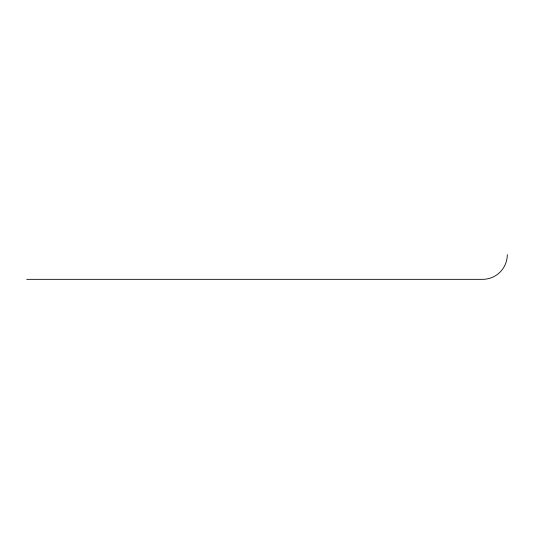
<?xml version="1.0" encoding="UTF-8"?>
<svg xmlns="http://www.w3.org/2000/svg" width="534" height="534" viewBox="0 0 534 534"><rect width="100%" height="100%" fill="white"/><g stroke="black" fill="none" stroke-linecap="round" stroke-linejoin="round"><path stroke-width="0.8" d="M26.7 279.342L482.616 279.342A24.684 24.684 0 0 0 507.3 254.658"/></g></svg>
